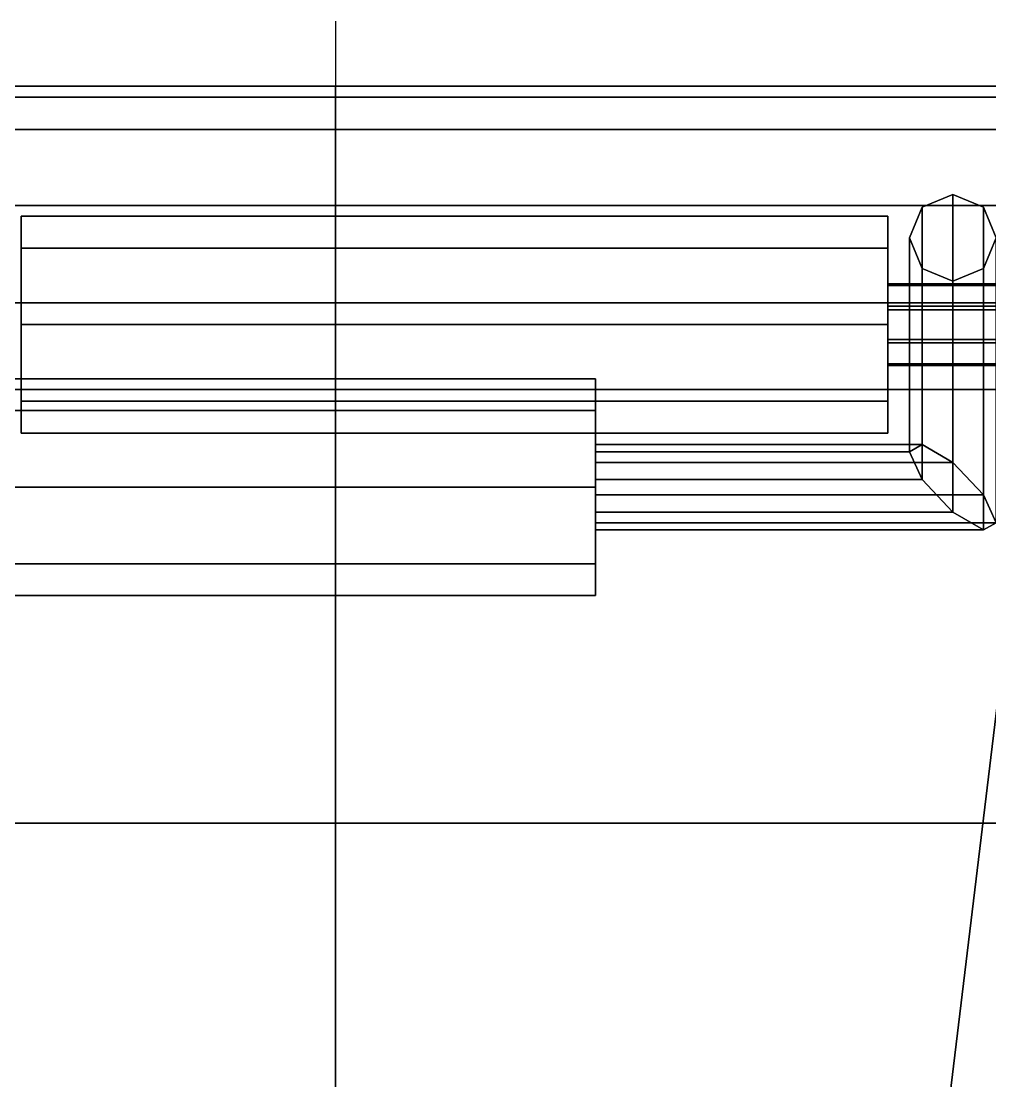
# Model space of a CAD drawing. Header units: millimetres. Extents: x -1.07 to 1.07, y -4.27 to 2.56.
# Drawn here: x -0.29 to 0.604, y 1.582 to 2.56 of the extents above; entities that cross this region are included whole.
import ezdxf

# ---------------------------------------------------------------- set-up
doc = ezdxf.new("R2010")
doc.units = ezdxf.units.MM
doc.layers.add('reference', color=9, linetype='Continuous')

msp = doc.modelspace()

# ---------------------------------------------------------------- linework, layer by layer
for points in [[(-0.71274, 2.5, 0.93), (-0.69783, 2.5, 1), (0.69783, 2.5, 1), (0.71274, 2.5, 0.93)], [(-0.69783, 2.5, 1), (-0.68718, 2.49, 1.05), (0.68718, 2.49, 1.05), (0.69783, 2.5, 1)], [(-0.68718, 2.49, 1.05), (-0.67439, 2.46, 1.11), (0.67439, 2.46, 1.11), (0.68718, 2.49, 1.05)], [(-0.67439, 2.46, 1.11), (-0.66161, 2.39, 1.17), (0.66161, 2.39, 1.17), (0.67439, 2.46, 1.11)], [(0.54172, 2.38828, 0.71632), (0.57, 2.4, 0.71023), (0.57, 2.15294, 0.53723), (0.54172, 2.16939, 0.56305)], [(0.57, 2.4, 0.71023), (0.54172, 2.38828, 0.71632), (0.54172, 2.38828, 0.96), (0.57, 2.4, 0.95)], [(0.57, 2.4, 0.71023), (0.59828, 2.38828, 0.71632), (0.59828, 2.12305, 0.53061), (0.57, 2.15294, 0.53723)], [(0.59828, 2.38828, 0.71632), (0.57, 2.4, 0.71023), (0.57, 2.4, 0.95), (0.59828, 2.38828, 0.96)], [(-0.66161, 2.39, 1.17), (-0.65573, 2.3, 1.1976), (0.65573, 2.3, 1.1976), (0.66161, 2.39, 1.17)], [(0.53, 2.36, 0.73105), (0.54172, 2.38828, 0.71632), (0.54172, 2.16939, 0.56305), (0.53, 2.16277, 0.59294)], [(0.54172, 2.38828, 0.71632), (0.53, 2.36, 0.73105), (0.53, 2.36, 0.96), (0.54172, 2.38828, 0.96)], [(0.59828, 2.38828, 0.71632), (0.61, 2.36, 0.73105), (0.61, 2.09723, 0.54706), (0.59828, 2.12305, 0.53061)], [(0.61, 2.36, 0.73105), (0.59828, 2.38828, 0.71632), (0.59828, 2.38828, 0.96), (0.61, 2.36, 0.96)], [(-0.29, 2.38, 0.77), (-0.29, 2.35071, 0.84071), (0.51, 2.35071, 0.84071), (0.51, 2.38, 0.77)], [(-0.29, 2.35071, 0.69929), (-0.29, 2.38, 0.77), (0.51, 2.38, 0.77), (0.51, 2.35071, 0.69929)], [(0.51, 2.35071, 0.69929), (0.51, 2.38, 0.77), (0.51, 2.31759, 0.78368), (0.51, 2.31625, 0.7531)], [(0.51, 2.38, 0.77), (0.51, 2.35071, 0.84071), (0.51, 2.2969, 0.80625), (0.51, 2.31759, 0.78368)], [(0.54172, 2.33172, 0.74577), (0.53, 2.36, 0.73105), (0.53, 2.16277, 0.59294), (0.54172, 2.13695, 0.60939)], [(0.53, 2.36, 0.73105), (0.54172, 2.33172, 0.74577), (0.54172, 2.33172, 0.97), (0.53, 2.36, 0.96)], [(0.61, 2.36, 0.73105), (0.59828, 2.33172, 0.74577), (0.59828, 2.09061, 0.57695), (0.61, 2.09723, 0.54706)], [(0.59828, 2.33172, 0.74577), (0.61, 2.36, 0.73105), (0.61, 2.36, 0.96), (0.59828, 2.33172, 0.97)], [(-0.29, 2.35071, 0.84071), (-0.29, 2.28, 0.87), (0.51, 2.28, 0.87), (0.51, 2.35071, 0.84071)], [(-0.29, 2.28, 0.67), (-0.29, 2.35071, 0.69929), (0.51, 2.35071, 0.69929), (0.51, 2.28, 0.67)], [(0.51, 2.28, 0.67), (0.51, 2.35071, 0.69929), (0.51, 2.31625, 0.7531), (0.51, 2.29368, 0.73241)], [(0.51, 2.35071, 0.84071), (0.51, 2.28, 0.87), (0.51, 2.26632, 0.80759), (0.51, 2.2969, 0.80625)], [(0.57, 2.32, 0.75187), (0.54172, 2.33172, 0.74577), (0.54172, 2.13695, 0.60939), (0.57, 2.10706, 0.60277)], [(0.54172, 2.33172, 0.74577), (0.57, 2.32, 0.75187), (0.57, 2.32, 0.97), (0.54172, 2.33172, 0.97)], [(0.59828, 2.33172, 0.74577), (0.57, 2.32, 0.75187), (0.57, 2.10706, 0.60277), (0.59828, 2.09061, 0.57695)], [(0.57, 2.32, 0.75187), (0.59828, 2.33172, 0.74577), (0.59828, 2.33172, 0.97), (0.57, 2.32, 0.97)], [(0.66, 2.2969, 0.80625), (0.67172, 2.31759, 0.78368), (0.51, 2.31759, 0.78368), (0.51, 2.2969, 0.80625)], [(0.67172, 2.31759, 0.78368), (0.7, 2.31625, 0.7531), (0.51, 2.31625, 0.7531), (0.51, 2.31759, 0.78368)], [(0.7, 2.31625, 0.7531), (0.72828, 2.29368, 0.73241), (0.51, 2.29368, 0.73241), (0.51, 2.31625, 0.7531)], [(0.70422, 2.3, 0.97), (0.74, 2.22, 0.85), (-0.74, 2.22, 0.85), (-0.70422, 2.3, 0.97)], [(0.55, 1.42535, 1.3332), (0.65573, 2.3, 1.1976), (-0.65573, 2.3, 1.1976), (-0.27, 1.42535, 1.3332)], [(-0.27, 1.42535, 1.3332), (-0.65573, 2.3, 1.1976), (-0.65573, 2.3, 1.1976), (-0.39021, 1.37607, 1.34084)], [(0.67021, 1.37607, 1.34084), (0.65573, 2.3, 1.1976), (0.65573, 2.3, 1.1976), (0.55, 1.42535, 1.3332)], [(0.67172, 2.26632, 0.80759), (0.66, 2.2969, 0.80625), (0.51, 2.2969, 0.80625), (0.51, 2.26632, 0.80759)], [(0.72828, 2.29368, 0.73241), (0.74, 2.2631, 0.73375), (0.51, 2.2631, 0.73375), (0.51, 2.29368, 0.73241)], [(0.51, 2.20929, 0.69929), (0.51, 2.28, 0.67), (0.51, 2.29368, 0.73241), (0.51, 2.2631, 0.73375)], [(-0.29, 2.28, 0.87), (-0.29, 2.20929, 0.84071), (0.51, 2.20929, 0.84071), (0.51, 2.28, 0.87)], [(-0.29, 2.20929, 0.69929), (-0.29, 2.28, 0.67), (0.51, 2.28, 0.67), (0.51, 2.20929, 0.69929)], [(-0.29, 2.24241, 0.75632), (-0.29, 2.2631, 0.73375), (-0.29, 2.28, 0.67), (-0.29, 2.20929, 0.69929)], [(0.51, 2.28, 0.87), (0.51, 2.20929, 0.84071), (0.51, 2.24375, 0.7869), (0.51, 2.26632, 0.80759)], [(0.7, 2.24375, 0.7869), (0.67172, 2.26632, 0.80759), (0.51, 2.26632, 0.80759), (0.51, 2.24375, 0.7869)], [(0.74, 2.2631, 0.73375), (0.72828, 2.24241, 0.75632), (0.51, 2.24241, 0.75632), (0.51, 2.2631, 0.73375)], [(0.51, 2.18, 0.77), (0.51, 2.20929, 0.69929), (0.51, 2.2631, 0.73375), (0.51, 2.24241, 0.75632)], [(0.72828, 2.24241, 0.75632), (0.7, 2.24375, 0.7869), (0.51, 2.24375, 0.7869), (0.51, 2.24241, 0.75632)], [(0.51, 2.20929, 0.84071), (0.51, 2.18, 0.77), (0.51, 2.24241, 0.75632), (0.51, 2.24375, 0.7869)], [(-0.56, 2.23, 0.57), (-0.56, 2.20071, 0.64071), (0.24, 2.20071, 0.64071), (0.24, 2.23, 0.57)], [(-0.56, 2.20071, 0.49929), (-0.56, 2.23, 0.57), (0.24, 2.23, 0.57), (0.24, 2.20071, 0.49929)], [(0.24, 2.20071, 0.49929), (0.24, 2.23, 0.57), (0.24, 2.16939, 0.56305), (0.24, 2.15294, 0.53723)], [(0.24, 2.23, 0.57), (0.24, 2.20071, 0.64071), (0.24, 2.16277, 0.59294), (0.24, 2.16939, 0.56305)], [(0.74, 2.22, 0.85), (0.74, 1.82, 0.3), (-0.74, 1.82, 0.3), (-0.74, 2.22, 0.85)], [(-0.56, 2.20071, 0.64071), (-0.56, 2.13, 0.67), (0.24, 2.13, 0.67), (0.24, 2.20071, 0.64071)], [(-0.56, 2.13, 0.47), (-0.56, 2.20071, 0.49929), (0.24, 2.20071, 0.49929), (0.24, 2.13, 0.47)], [(-0.29, 2.20929, 0.84071), (-0.29, 2.18, 0.77), (0.51, 2.18, 0.77), (0.51, 2.20929, 0.84071)], [(-0.29, 2.18, 0.77), (-0.29, 2.20929, 0.69929), (0.51, 2.20929, 0.69929), (0.51, 2.18, 0.77)], [(0.24, 2.13, 0.47), (0.24, 2.20071, 0.49929), (0.24, 2.15294, 0.53723), (0.24, 2.12305, 0.53061)], [(0.24, 2.20071, 0.64071), (0.24, 2.13, 0.67), (0.24, 2.13695, 0.60939), (0.24, 2.16277, 0.59294)], [(0.53, 2.16277, 0.59294), (0.54172, 2.16939, 0.56305), (0.24, 2.16939, 0.56305), (0.24, 2.16277, 0.59294)], [(0.54172, 2.16939, 0.56305), (0.57, 2.15294, 0.53723), (0.24, 2.15294, 0.53723), (0.24, 2.16939, 0.56305)], [(0.54172, 2.13695, 0.60939), (0.53, 2.16277, 0.59294), (0.24, 2.16277, 0.59294), (0.24, 2.13695, 0.60939)], [(0.57, 2.15294, 0.53723), (0.59828, 2.12305, 0.53061), (0.24, 2.12305, 0.53061), (0.24, 2.15294, 0.53723)], [(0.57, 2.10706, 0.60277), (0.54172, 2.13695, 0.60939), (0.24, 2.13695, 0.60939), (0.24, 2.10706, 0.60277)], [(0.24, 2.13, 0.67), (0.24, 2.05929, 0.64071), (0.24, 2.10706, 0.60277), (0.24, 2.13695, 0.60939)], [(-0.56, 2.13, 0.67), (-0.56, 2.05929, 0.64071), (0.24, 2.05929, 0.64071), (0.24, 2.13, 0.67)], [(-0.56, 2.05929, 0.49929), (-0.56, 2.13, 0.47), (0.24, 2.13, 0.47), (0.24, 2.05929, 0.49929)], [(0.24, 2.05929, 0.49929), (0.24, 2.13, 0.47), (0.24, 2.12305, 0.53061), (0.24, 2.09723, 0.54706)], [(0.59828, 2.12305, 0.53061), (0.61, 2.09723, 0.54706), (0.24, 2.09723, 0.54706), (0.24, 2.12305, 0.53061)], [(0.59828, 2.09061, 0.57695), (0.57, 2.10706, 0.60277), (0.24, 2.10706, 0.60277), (0.24, 2.09061, 0.57695)], [(0.24, 2.05929, 0.64071), (0.24, 2.03, 0.57), (0.24, 2.09061, 0.57695), (0.24, 2.10706, 0.60277)], [(0.61, 2.09723, 0.54706), (0.59828, 2.09061, 0.57695), (0.24, 2.09061, 0.57695), (0.24, 2.09723, 0.54706)], [(0.24, 2.03, 0.57), (0.24, 2.05929, 0.49929), (0.24, 2.09723, 0.54706), (0.24, 2.09061, 0.57695)], [(-0.56, 2.05929, 0.64071), (-0.56, 2.03, 0.57), (0.24, 2.03, 0.57), (0.24, 2.05929, 0.64071)], [(-0.56, 2.03, 0.57), (-0.56, 2.05929, 0.49929), (0.24, 2.05929, 0.49929), (0.24, 2.03, 0.57)], [(-0.74, -1.84, 0.3), (-0.74, 1.82, 0.3), (0.74, 1.82, 0.3), (0.74, -1.84, 0.3)]]:
    msp.add_3dface(points)
at = {"layer": 'reference', "extrusion": (1, -1.22461e-16, 0)}
for p, q in [((0, 2.56, 5.33), (0, -2.32, 5.33)), ((0, -2.32, 5.35), (0, 2.5, 5.35))]:
    msp.add_line(p, q, dxfattribs=at)

doc.saveas('drawing.dxf')
